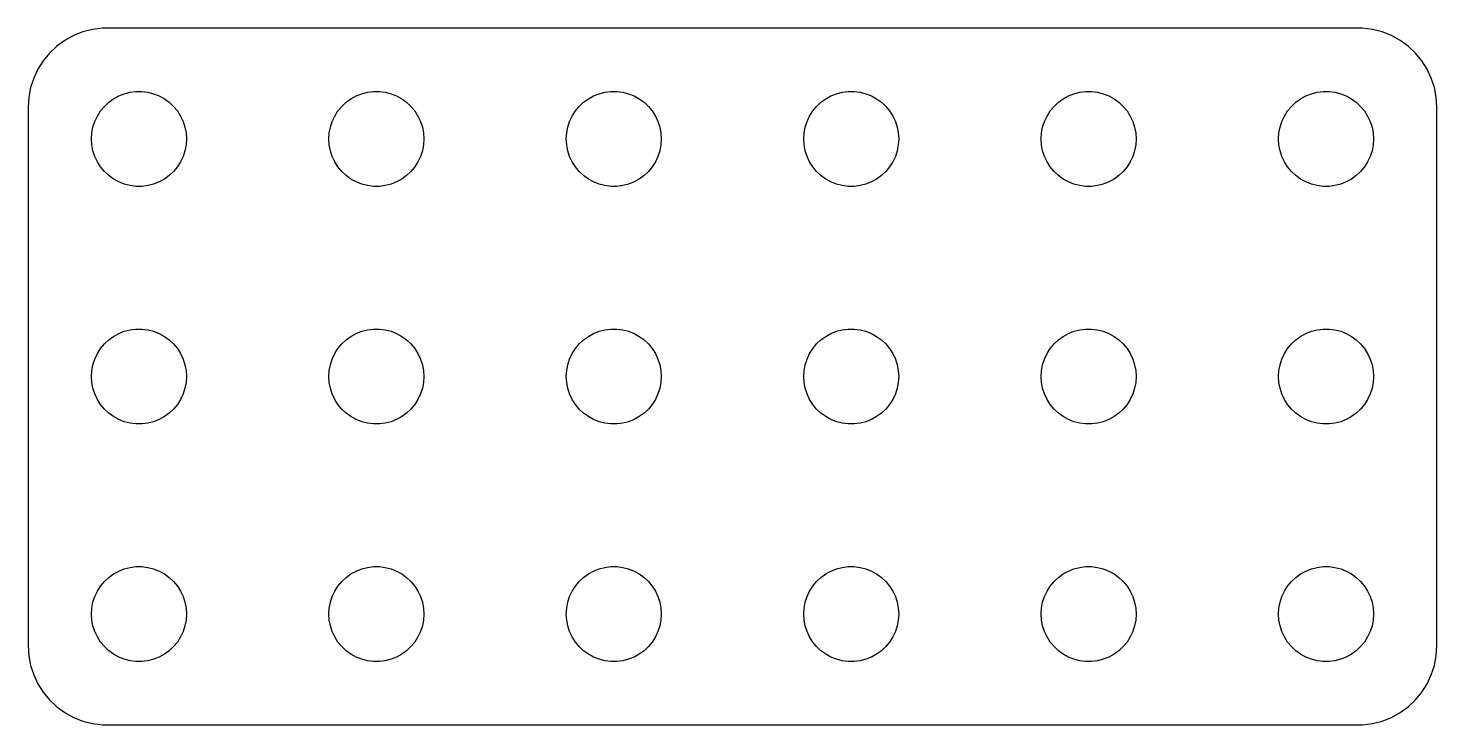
# Model space of a CAD drawing. Header units: metres. Extents: x -44.5 to 44.5, y 32 to 130.
# Drawn here: x -44.5 to 44.5, y 32 to 76 of the extents above; entities that cross this region are included whole.
import ezdxf

# ---------------------------------------------------------------- set-up
doc = ezdxf.new("R2010")
doc.units = ezdxf.units.M

msp = doc.modelspace()

# ---------------------------------------------------------------- linework, layer by layer
for p, q in [((-41.0451, 75.7553), (-41.6289, 75.5241)), ((-40.4369, 75.9114), (-41.0451, 75.7553)), ((-39.8139, 75.9901), (-40.4369, 75.9114)), ((39.8139, 75.9901), (-39.8139, 75.9901)), ((40.4369, 75.9114), (39.8139, 75.9901)), ((41.0451, 75.7553), (40.4369, 75.9114)), ((41.6289, 75.5241), (41.0451, 75.7553)), ((-42.6871, 74.8526), (-43.1448, 74.4227)), ((-42.1791, 75.2216), (-42.6871, 74.8526)), ((-41.6289, 75.5241), (-42.1791, 75.2216)), ((42.1791, 75.2216), (41.6289, 75.5241)), ((42.6871, 74.8526), (42.1791, 75.2216)), ((43.1448, 74.4227), (42.6871, 74.8526)), ((-43.5451, 73.9389), (-43.8815, 73.4088)), ((-43.1448, 74.4227), (-43.5451, 73.9389)), ((43.5451, 73.9389), (43.1448, 74.4227)), ((43.8815, 73.4088), (43.5451, 73.9389)), ((-43.8815, 73.4088), (-44.1489, 72.8406)), ((44.1489, 72.8406), (43.8815, 73.4088)), ((-44.3429, 72.2434), (-44.4606, 71.6267)), ((-44.1489, 72.8406), (-44.3429, 72.2434)), ((44.3429, 72.2434), (44.1489, 72.8406)), ((44.4606, 71.6267), (44.3429, 72.2434)), ((-44.4606, 71.6267), (-44.5, 71)), ((-39.6869, 71.0536), (-39.4123, 71.3115)), ((-39.4123, 71.3115), (-39.1075, 71.533)), ((-39.1075, 71.533), (-38.7773, 71.7145)), ((-38.7773, 71.7145), (-38.427, 71.8532)), ((-38.427, 71.8532), (-38.0621, 71.9469)), ((-38.0621, 71.9469), (-37.6884, 71.9941)), ((-37.6884, 71.9941), (-37.3116, 71.9941)), ((-37.3116, 71.9941), (-36.9379, 71.9469)), ((-36.9379, 71.9469), (-36.5729, 71.8532)), ((-36.5729, 71.8532), (-36.2227, 71.7145)), ((-36.2227, 71.7145), (-35.8925, 71.533)), ((-35.8925, 71.533), (-35.5877, 71.3115)), ((-35.5877, 71.3115), (-35.3131, 71.0536)), ((-24.6869, 71.0536), (-24.4123, 71.3115)), ((-24.4123, 71.3115), (-24.1075, 71.533)), ((-24.1075, 71.533), (-23.7773, 71.7145)), ((-23.7773, 71.7145), (-23.427, 71.8532)), ((-23.427, 71.8532), (-23.0621, 71.9469)), ((-23.0621, 71.9469), (-22.6884, 71.9941)), ((-22.6884, 71.9941), (-22.3116, 71.9941)), ((-22.3116, 71.9941), (-21.9379, 71.9469)), ((-21.9379, 71.9469), (-21.5729, 71.8532)), ((-21.5729, 71.8532), (-21.2227, 71.7145)), ((-21.2227, 71.7145), (-20.8925, 71.533)), ((-20.8925, 71.533), (-20.5877, 71.3115)), ((-20.5877, 71.3115), (-20.3131, 71.0536)), ((-9.6869, 71.0536), (-9.41226, 71.3115)), ((-9.41226, 71.3115), (-9.10747, 71.533)), ((-9.10747, 71.533), (-8.77733, 71.7145)), ((-8.77733, 71.7145), (-8.42705, 71.8532)), ((-8.42705, 71.8532), (-8.06213, 71.9469)), ((-8.06213, 71.9469), (-7.68837, 71.9941)), ((-7.68837, 71.9941), (-7.31161, 71.9941)), ((-7.31161, 71.9941), (-6.93785, 71.9469)), ((-6.93785, 71.9469), (-6.57294, 71.8532)), ((-6.57294, 71.8532), (-6.22266, 71.7145)), ((-6.22266, 71.7145), (-5.89252, 71.533)), ((-5.89252, 71.533), (-5.58772, 71.3115)), ((-5.58772, 71.3115), (-5.31308, 71.0536)), ((5.31308, 71.0536), (5.58772, 71.3115)), ((5.58772, 71.3115), (5.89252, 71.533)), ((5.89252, 71.533), (6.22266, 71.7145)), ((6.22266, 71.7145), (6.57294, 71.8532)), ((6.57294, 71.8532), (6.93785, 71.9469)), ((6.93785, 71.9469), (7.31161, 71.9941)), ((7.31161, 71.9941), (7.68837, 71.9941)), ((7.68837, 71.9941), (8.06213, 71.9469)), ((8.06213, 71.9469), (8.42705, 71.8532)), ((8.42705, 71.8532), (8.77733, 71.7145)), ((8.77733, 71.7145), (9.10747, 71.533)), ((9.10747, 71.533), (9.41226, 71.3115)), ((9.41226, 71.3115), (9.6869, 71.0536)), ((20.3131, 71.0536), (20.5877, 71.3115)), ((20.5877, 71.3115), (20.8925, 71.533)), ((20.8925, 71.533), (21.2227, 71.7145)), ((21.2227, 71.7145), (21.5729, 71.8532)), ((21.5729, 71.8532), (21.9379, 71.9469)), ((21.9379, 71.9469), (22.3116, 71.9941)), ((22.3116, 71.9941), (22.6884, 71.9941)), ((22.6884, 71.9941), (23.0621, 71.9469)), ((23.0621, 71.9469), (23.427, 71.8532)), ((23.427, 71.8532), (23.7773, 71.7145)), ((23.7773, 71.7145), (24.1075, 71.533)), ((24.1075, 71.533), (24.4123, 71.3115)), ((24.4123, 71.3115), (24.6869, 71.0536)), ((35.3131, 71.0536), (35.5877, 71.3115)), ((35.5877, 71.3115), (35.8925, 71.533)), ((35.8925, 71.533), (36.2227, 71.7145)), ((36.2227, 71.7145), (36.5729, 71.8532)), ((36.5729, 71.8532), (36.9379, 71.9469)), ((36.9379, 71.9469), (37.3116, 71.9941)), ((37.3116, 71.9941), (37.6884, 71.9941)), ((37.6884, 71.9941), (38.0621, 71.9469)), ((38.0621, 71.9469), (38.427, 71.8532)), ((38.427, 71.8532), (38.7773, 71.7145)), ((38.7773, 71.7145), (39.1075, 71.533)), ((39.1075, 71.533), (39.4123, 71.3115)), ((39.4123, 71.3115), (39.6869, 71.0536)), ((44.5, 71), (44.4606, 71.6267)), ((-44.5, 71), (-44.5, 37)), ((-40.2893, 70.1044), (-40.1289, 70.4453)), ((-40.1289, 70.4453), (-39.927, 70.7634)), ((-39.927, 70.7634), (-39.6869, 71.0536)), ((-35.3131, 71.0536), (-35.0729, 70.7634)), ((-35.0729, 70.7634), (-34.8711, 70.4453)), ((-34.8711, 70.4453), (-34.7107, 70.1044)), ((-25.2893, 70.1044), (-25.1289, 70.4453)), ((-25.1289, 70.4453), (-24.927, 70.7634)), ((-24.927, 70.7634), (-24.6869, 71.0536)), ((-20.3131, 71.0536), (-20.0729, 70.7634)), ((-20.0729, 70.7634), (-19.8711, 70.4453)), ((-19.8711, 70.4453), (-19.7107, 70.1044)), ((-10.2893, 70.1044), (-10.1289, 70.4453)), ((-10.1289, 70.4453), (-9.92705, 70.7634)), ((-9.92705, 70.7634), (-9.6869, 71.0536)), ((-5.31308, 71.0536), (-5.07294, 70.7634)), ((-5.07294, 70.7634), (-4.87108, 70.4453)), ((-4.87108, 70.4453), (-4.71066, 70.1044)), ((4.71066, 70.1044), (4.87108, 70.4453)), ((4.87108, 70.4453), (5.07294, 70.7634)), ((5.07294, 70.7634), (5.31308, 71.0536)), ((9.6869, 71.0536), (9.92705, 70.7634)), ((9.92705, 70.7634), (10.1289, 70.4453)), ((10.1289, 70.4453), (10.2893, 70.1044)), ((19.7107, 70.1044), (19.8711, 70.4453)), ((19.8711, 70.4453), (20.0729, 70.7634)), ((20.0729, 70.7634), (20.3131, 71.0536)), ((24.6869, 71.0536), (24.927, 70.7634)), ((24.927, 70.7634), (25.1289, 70.4453)), ((25.1289, 70.4453), (25.2893, 70.1044)), ((34.7107, 70.1044), (34.8711, 70.4453)), ((34.8711, 70.4453), (35.0729, 70.7634)), ((35.0729, 70.7634), (35.3131, 71.0536)), ((39.6869, 71.0536), (39.927, 70.7634)), ((39.927, 70.7634), (40.1289, 70.4453)), ((40.1289, 70.4453), (40.2893, 70.1044)), ((44.5, 37), (44.5, 71)), ((-40.4763, 69.376), (-40.4057, 69.7461)), ((-40.4057, 69.7461), (-40.2893, 70.1044)), ((-34.7107, 70.1044), (-34.5942, 69.7461)), ((-34.5942, 69.7461), (-34.5237, 69.376)), ((-25.4763, 69.376), (-25.4057, 69.7461)), ((-25.4057, 69.7461), (-25.2893, 70.1044)), ((-19.7107, 70.1044), (-19.5942, 69.7461)), ((-19.5942, 69.7461), (-19.5237, 69.376)), ((-10.4763, 69.376), (-10.4057, 69.7461)), ((-10.4057, 69.7461), (-10.2893, 70.1044)), ((-4.71066, 70.1044), (-4.59424, 69.7461)), ((-4.59424, 69.7461), (-4.52365, 69.376)), ((4.52365, 69.376), (4.59424, 69.7461)), ((4.59424, 69.7461), (4.71066, 70.1044)), ((10.2893, 70.1044), (10.4057, 69.7461)), ((10.4057, 69.7461), (10.4763, 69.376)), ((19.5237, 69.376), (19.5942, 69.7461)), ((19.5942, 69.7461), (19.7107, 70.1044)), ((25.2893, 70.1044), (25.4057, 69.7461)), ((25.4057, 69.7461), (25.4763, 69.376)), ((34.5237, 69.376), (34.5942, 69.7461)), ((34.5942, 69.7461), (34.7107, 70.1044)), ((40.2893, 70.1044), (40.4057, 69.7461)), ((40.4057, 69.7461), (40.4763, 69.376)), ((-40.5, 69), (-40.4763, 69.376)), ((-40.4763, 68.624), (-40.5, 69)), ((-40.4057, 68.2539), (-40.4763, 68.624)), ((-34.5237, 68.624), (-34.5942, 68.2539)), ((-34.5237, 69.376), (-34.5, 69)), ((-34.5, 69), (-34.5237, 68.624)), ((-25.5, 69), (-25.4763, 69.376)), ((-25.4763, 68.624), (-25.5, 69)), ((-25.4057, 68.2539), (-25.4763, 68.624)), ((-19.5237, 68.624), (-19.5942, 68.2539)), ((-19.5237, 69.376), (-19.5, 69)), ((-19.5, 69), (-19.5237, 68.624)), ((-10.5, 69), (-10.4763, 69.376)), ((-10.4763, 68.624), (-10.5, 69)), ((-10.4057, 68.2539), (-10.4763, 68.624)), ((-4.52365, 68.624), (-4.59424, 68.2539)), ((-4.52365, 69.376), (-4.5, 69)), ((-4.5, 69), (-4.52365, 68.624)), ((4.5, 69), (4.52365, 69.376)), ((4.52365, 68.624), (4.5, 69)), ((4.59424, 68.2539), (4.52365, 68.624)), ((10.4763, 68.624), (10.4057, 68.2539)), ((10.4763, 69.376), (10.5, 69)), ((10.5, 69), (10.4763, 68.624)), ((19.5, 69), (19.5237, 69.376)), ((19.5237, 68.624), (19.5, 69)), ((19.5942, 68.2539), (19.5237, 68.624)), ((25.4763, 68.624), (25.4057, 68.2539)), ((25.4763, 69.376), (25.5, 69)), ((25.5, 69), (25.4763, 68.624)), ((34.5, 69), (34.5237, 69.376)), ((34.5237, 68.624), (34.5, 69)), ((34.5942, 68.2539), (34.5237, 68.624)), ((40.4763, 68.624), (40.4057, 68.2539)), ((40.4763, 69.376), (40.5, 69)), ((40.5, 69), (40.4763, 68.624)), ((-40.2893, 67.8956), (-40.4057, 68.2539)), ((-40.1289, 67.5547), (-40.2893, 67.8956)), ((-34.7107, 67.8956), (-34.8711, 67.5547)), ((-34.5942, 68.2539), (-34.7107, 67.8956)), ((-25.2893, 67.8956), (-25.4057, 68.2539)), ((-25.1289, 67.5547), (-25.2893, 67.8956)), ((-19.7107, 67.8956), (-19.8711, 67.5547)), ((-19.5942, 68.2539), (-19.7107, 67.8956)), ((-10.2893, 67.8956), (-10.4057, 68.2539)), ((-10.1289, 67.5547), (-10.2893, 67.8956)), ((-4.71066, 67.8956), (-4.87108, 67.5547)), ((-4.59424, 68.2539), (-4.71066, 67.8956)), ((4.71066, 67.8956), (4.59424, 68.2539)), ((4.87108, 67.5547), (4.71066, 67.8956)), ((10.2893, 67.8956), (10.1289, 67.5547)), ((10.4057, 68.2539), (10.2893, 67.8956)), ((19.7107, 67.8956), (19.5942, 68.2539)), ((19.8711, 67.5547), (19.7107, 67.8956)), ((25.2893, 67.8956), (25.1289, 67.5547)), ((25.4057, 68.2539), (25.2893, 67.8956)), ((34.7107, 67.8956), (34.5942, 68.2539)), ((34.8711, 67.5547), (34.7107, 67.8956)), ((40.2893, 67.8956), (40.1289, 67.5547)), ((40.4057, 68.2539), (40.2893, 67.8956)), ((-39.927, 67.2366), (-40.1289, 67.5547)), ((-39.6869, 66.9464), (-39.927, 67.2366)), ((-39.4123, 66.6884), (-39.6869, 66.9464)), ((-35.3131, 66.9464), (-35.5877, 66.6884)), ((-35.0729, 67.2366), (-35.3131, 66.9464)), ((-34.8711, 67.5547), (-35.0729, 67.2366)), ((-24.927, 67.2366), (-25.1289, 67.5547)), ((-24.6869, 66.9464), (-24.927, 67.2366)), ((-24.4123, 66.6884), (-24.6869, 66.9464)), ((-20.3131, 66.9464), (-20.5877, 66.6884)), ((-20.0729, 67.2366), (-20.3131, 66.9464)), ((-19.8711, 67.5547), (-20.0729, 67.2366)), ((-9.92705, 67.2366), (-10.1289, 67.5547)), ((-9.6869, 66.9464), (-9.92705, 67.2366)), ((-9.41226, 66.6884), (-9.6869, 66.9464)), ((-5.31308, 66.9464), (-5.58772, 66.6884)), ((-5.07294, 67.2366), (-5.31308, 66.9464)), ((-4.87108, 67.5547), (-5.07294, 67.2366)), ((5.07294, 67.2366), (4.87108, 67.5547)), ((5.31308, 66.9464), (5.07294, 67.2366)), ((5.58772, 66.6884), (5.31308, 66.9464)), ((9.6869, 66.9464), (9.41226, 66.6884)), ((9.92705, 67.2366), (9.6869, 66.9464)), ((10.1289, 67.5547), (9.92705, 67.2366)), ((20.0729, 67.2366), (19.8711, 67.5547)), ((20.3131, 66.9464), (20.0729, 67.2366)), ((20.5877, 66.6884), (20.3131, 66.9464)), ((24.6869, 66.9464), (24.4123, 66.6884)), ((24.927, 67.2366), (24.6869, 66.9464)), ((25.1289, 67.5547), (24.927, 67.2366)), ((35.0729, 67.2366), (34.8711, 67.5547)), ((35.3131, 66.9464), (35.0729, 67.2366)), ((35.5877, 66.6884), (35.3131, 66.9464)), ((39.6869, 66.9464), (39.4123, 66.6884)), ((39.927, 67.2366), (39.6869, 66.9464)), ((40.1289, 67.5547), (39.927, 67.2366)), ((-39.1075, 66.467), (-39.4123, 66.6884)), ((-38.7773, 66.2855), (-39.1075, 66.467)), ((-38.427, 66.1468), (-38.7773, 66.2855)), ((-38.0621, 66.0531), (-38.427, 66.1468)), ((-37.6884, 66.0059), (-38.0621, 66.0531)), ((-37.3116, 66.0059), (-37.6884, 66.0059)), ((-36.9379, 66.0531), (-37.3116, 66.0059)), ((-36.5729, 66.1468), (-36.9379, 66.0531)), ((-36.2227, 66.2855), (-36.5729, 66.1468)), ((-35.8925, 66.467), (-36.2227, 66.2855)), ((-35.5877, 66.6884), (-35.8925, 66.467)), ((-24.1075, 66.467), (-24.4123, 66.6884)), ((-23.7773, 66.2855), (-24.1075, 66.467)), ((-23.427, 66.1468), (-23.7773, 66.2855)), ((-23.0621, 66.0531), (-23.427, 66.1468)), ((-22.6884, 66.0059), (-23.0621, 66.0531)), ((-22.3116, 66.0059), (-22.6884, 66.0059)), ((-21.9379, 66.0531), (-22.3116, 66.0059)), ((-21.5729, 66.1468), (-21.9379, 66.0531)), ((-21.2227, 66.2855), (-21.5729, 66.1468)), ((-20.8925, 66.467), (-21.2227, 66.2855)), ((-20.5877, 66.6884), (-20.8925, 66.467)), ((-9.10747, 66.467), (-9.41226, 66.6884)), ((-8.77733, 66.2855), (-9.10747, 66.467)), ((-8.42705, 66.1468), (-8.77733, 66.2855)), ((-8.06213, 66.0531), (-8.42705, 66.1468)), ((-7.68837, 66.0059), (-8.06213, 66.0531)), ((-7.31161, 66.0059), (-7.68837, 66.0059)), ((-6.93785, 66.0531), (-7.31161, 66.0059)), ((-6.57294, 66.1468), (-6.93785, 66.0531)), ((-6.22266, 66.2855), (-6.57294, 66.1468)), ((-5.89252, 66.467), (-6.22266, 66.2855)), ((-5.58772, 66.6884), (-5.89252, 66.467)), ((5.89252, 66.467), (5.58772, 66.6884)), ((6.22266, 66.2855), (5.89252, 66.467)), ((6.57294, 66.1468), (6.22266, 66.2855)), ((6.93785, 66.0531), (6.57294, 66.1468)), ((7.31161, 66.0059), (6.93785, 66.0531)), ((7.68837, 66.0059), (7.31161, 66.0059)), ((8.06213, 66.0531), (7.68837, 66.0059)), ((8.42705, 66.1468), (8.06213, 66.0531)), ((8.77733, 66.2855), (8.42705, 66.1468)), ((9.10747, 66.467), (8.77733, 66.2855)), ((9.41226, 66.6884), (9.10747, 66.467)), ((20.8925, 66.467), (20.5877, 66.6884)), ((21.2227, 66.2855), (20.8925, 66.467)), ((21.5729, 66.1468), (21.2227, 66.2855)), ((21.9379, 66.0531), (21.5729, 66.1468)), ((22.3116, 66.0059), (21.9379, 66.0531)), ((22.6884, 66.0059), (22.3116, 66.0059)), ((23.0621, 66.0531), (22.6884, 66.0059)), ((23.427, 66.1468), (23.0621, 66.0531)), ((23.7773, 66.2855), (23.427, 66.1468)), ((24.1075, 66.467), (23.7773, 66.2855)), ((24.4123, 66.6884), (24.1075, 66.467)), ((35.8925, 66.467), (35.5877, 66.6884)), ((36.2227, 66.2855), (35.8925, 66.467)), ((36.5729, 66.1468), (36.2227, 66.2855)), ((36.9379, 66.0531), (36.5729, 66.1468)), ((37.3116, 66.0059), (36.9379, 66.0531)), ((37.6884, 66.0059), (37.3116, 66.0059)), ((38.0621, 66.0531), (37.6884, 66.0059)), ((38.427, 66.1468), (38.0621, 66.0531)), ((38.7773, 66.2855), (38.427, 66.1468)), ((39.1075, 66.467), (38.7773, 66.2855)), ((39.4123, 66.6884), (39.1075, 66.467)), ((-38.0621, 56.9469), (-37.6884, 56.9941)), ((-37.6884, 56.9941), (-37.3116, 56.9941)), ((-37.3116, 56.9941), (-36.9379, 56.9469)), ((-23.0621, 56.9469), (-22.6884, 56.9941)), ((-22.6884, 56.9941), (-22.3116, 56.9941)), ((-22.3116, 56.9941), (-21.9379, 56.9469)), ((-8.06213, 56.9469), (-7.68837, 56.9941)), ((-7.68837, 56.9941), (-7.31161, 56.9941)), ((-7.31161, 56.9941), (-6.93785, 56.9469)), ((6.93785, 56.9469), (7.31161, 56.9941)), ((7.31161, 56.9941), (7.68837, 56.9941)), ((7.68837, 56.9941), (8.06213, 56.9469)), ((21.9379, 56.9469), (22.3116, 56.9941)), ((22.3116, 56.9941), (22.6884, 56.9941)), ((22.6884, 56.9941), (23.0621, 56.9469)), ((36.9379, 56.9469), (37.3116, 56.9941)), ((37.3116, 56.9941), (37.6884, 56.9941)), ((37.6884, 56.9941), (38.0621, 56.9469)), ((-39.6869, 56.0536), (-39.4123, 56.3115)), ((-39.4123, 56.3115), (-39.1075, 56.533)), ((-39.1075, 56.533), (-38.7773, 56.7145)), ((-38.7773, 56.7145), (-38.427, 56.8532)), ((-38.427, 56.8532), (-38.0621, 56.9469)), ((-36.9379, 56.9469), (-36.5729, 56.8532)), ((-36.5729, 56.8532), (-36.2227, 56.7145)), ((-36.2227, 56.7145), (-35.8925, 56.533)), ((-35.8925, 56.533), (-35.5877, 56.3115)), ((-35.5877, 56.3115), (-35.3131, 56.0536)), ((-24.6869, 56.0536), (-24.4123, 56.3115)), ((-24.4123, 56.3115), (-24.1075, 56.533)), ((-24.1075, 56.533), (-23.7773, 56.7145)), ((-23.7773, 56.7145), (-23.427, 56.8532)), ((-23.427, 56.8532), (-23.0621, 56.9469)), ((-21.9379, 56.9469), (-21.5729, 56.8532)), ((-21.5729, 56.8532), (-21.2227, 56.7145)), ((-21.2227, 56.7145), (-20.8925, 56.533)), ((-20.8925, 56.533), (-20.5877, 56.3115)), ((-20.5877, 56.3115), (-20.3131, 56.0536)), ((-9.6869, 56.0536), (-9.41226, 56.3115)), ((-9.41226, 56.3115), (-9.10747, 56.533)), ((-9.10747, 56.533), (-8.77733, 56.7145)), ((-8.77733, 56.7145), (-8.42705, 56.8532)), ((-8.42705, 56.8532), (-8.06213, 56.9469)), ((-6.93785, 56.9469), (-6.57294, 56.8532)), ((-6.57294, 56.8532), (-6.22266, 56.7145)), ((-6.22266, 56.7145), (-5.89252, 56.533)), ((-5.89252, 56.533), (-5.58772, 56.3115)), ((-5.58772, 56.3115), (-5.31308, 56.0536)), ((5.31308, 56.0536), (5.58772, 56.3115)), ((5.58772, 56.3115), (5.89252, 56.533)), ((5.89252, 56.533), (6.22266, 56.7145)), ((6.22266, 56.7145), (6.57294, 56.8532)), ((6.57294, 56.8532), (6.93785, 56.9469)), ((8.06213, 56.9469), (8.42705, 56.8532)), ((8.42705, 56.8532), (8.77733, 56.7145)), ((8.77733, 56.7145), (9.10747, 56.533)), ((9.10747, 56.533), (9.41226, 56.3115)), ((9.41226, 56.3115), (9.6869, 56.0536)), ((20.3131, 56.0536), (20.5877, 56.3115)), ((20.5877, 56.3115), (20.8925, 56.533)), ((20.8925, 56.533), (21.2227, 56.7145)), ((21.2227, 56.7145), (21.5729, 56.8532)), ((21.5729, 56.8532), (21.9379, 56.9469)), ((23.0621, 56.9469), (23.427, 56.8532)), ((23.427, 56.8532), (23.7773, 56.7145)), ((23.7773, 56.7145), (24.1075, 56.533)), ((24.1075, 56.533), (24.4123, 56.3115)), ((24.4123, 56.3115), (24.6869, 56.0536)), ((35.3131, 56.0536), (35.5877, 56.3115)), ((35.5877, 56.3115), (35.8925, 56.533)), ((35.8925, 56.533), (36.2227, 56.7145)), ((36.2227, 56.7145), (36.5729, 56.8532)), ((36.5729, 56.8532), (36.9379, 56.9469)), ((38.0621, 56.9469), (38.427, 56.8532)), ((38.427, 56.8532), (38.7773, 56.7145)), ((38.7773, 56.7145), (39.1075, 56.533)), ((39.1075, 56.533), (39.4123, 56.3115)), ((39.4123, 56.3115), (39.6869, 56.0536)), ((-40.2893, 55.1044), (-40.1289, 55.4453)), ((-40.1289, 55.4453), (-39.927, 55.7634)), ((-39.927, 55.7634), (-39.6869, 56.0536)), ((-35.3131, 56.0536), (-35.0729, 55.7634)), ((-35.0729, 55.7634), (-34.8711, 55.4453)), ((-34.8711, 55.4453), (-34.7107, 55.1044)), ((-25.2893, 55.1044), (-25.1289, 55.4453)), ((-25.1289, 55.4453), (-24.927, 55.7634)), ((-24.927, 55.7634), (-24.6869, 56.0536)), ((-20.3131, 56.0536), (-20.0729, 55.7634)), ((-20.0729, 55.7634), (-19.8711, 55.4453)), ((-19.8711, 55.4453), (-19.7107, 55.1044)), ((-10.2893, 55.1044), (-10.1289, 55.4453)), ((-10.1289, 55.4453), (-9.92705, 55.7634)), ((-9.92705, 55.7634), (-9.6869, 56.0536)), ((-5.31308, 56.0536), (-5.07294, 55.7634)), ((-5.07294, 55.7634), (-4.87108, 55.4453)), ((-4.87108, 55.4453), (-4.71066, 55.1044)), ((4.71066, 55.1044), (4.87108, 55.4453)), ((4.87108, 55.4453), (5.07294, 55.7634)), ((5.07294, 55.7634), (5.31308, 56.0536)), ((9.6869, 56.0536), (9.92705, 55.7634)), ((9.92705, 55.7634), (10.1289, 55.4453)), ((10.1289, 55.4453), (10.2893, 55.1044)), ((19.7107, 55.1044), (19.8711, 55.4453)), ((19.8711, 55.4453), (20.0729, 55.7634)), ((20.0729, 55.7634), (20.3131, 56.0536)), ((24.6869, 56.0536), (24.927, 55.7634)), ((24.927, 55.7634), (25.1289, 55.4453)), ((25.1289, 55.4453), (25.2893, 55.1044)), ((34.7107, 55.1044), (34.8711, 55.4453)), ((34.8711, 55.4453), (35.0729, 55.7634)), ((35.0729, 55.7634), (35.3131, 56.0536)), ((39.6869, 56.0536), (39.927, 55.7634)), ((39.927, 55.7634), (40.1289, 55.4453)), ((40.1289, 55.4453), (40.2893, 55.1044)), ((-40.5, 54), (-40.4763, 54.376)), ((-40.4763, 54.376), (-40.4057, 54.7461)), ((-40.4057, 54.7461), (-40.2893, 55.1044)), ((-34.7107, 55.1044), (-34.5942, 54.7461)), ((-34.5942, 54.7461), (-34.5237, 54.376)), ((-34.5237, 54.376), (-34.5, 54)), ((-25.5, 54), (-25.4763, 54.376)), ((-25.4763, 54.376), (-25.4057, 54.7461)), ((-25.4057, 54.7461), (-25.2893, 55.1044)), ((-19.7107, 55.1044), (-19.5942, 54.7461)), ((-19.5942, 54.7461), (-19.5237, 54.376)), ((-19.5237, 54.376), (-19.5, 54)), ((-10.5, 54), (-10.4763, 54.376)), ((-10.4763, 54.376), (-10.4057, 54.7461)), ((-10.4057, 54.7461), (-10.2893, 55.1044)), ((-4.71066, 55.1044), (-4.59424, 54.7461)), ((-4.59424, 54.7461), (-4.52365, 54.376)), ((-4.52365, 54.376), (-4.5, 54)), ((4.5, 54), (4.52365, 54.376)), ((4.52365, 54.376), (4.59424, 54.7461)), ((4.59424, 54.7461), (4.71066, 55.1044)), ((10.2893, 55.1044), (10.4057, 54.7461)), ((10.4057, 54.7461), (10.4763, 54.376)), ((10.4763, 54.376), (10.5, 54)), ((19.5, 54), (19.5237, 54.376)), ((19.5237, 54.376), (19.5942, 54.7461)), ((19.5942, 54.7461), (19.7107, 55.1044)), ((25.2893, 55.1044), (25.4057, 54.7461)), ((25.4057, 54.7461), (25.4763, 54.376)), ((25.4763, 54.376), (25.5, 54)), ((34.5, 54), (34.5237, 54.376)), ((34.5237, 54.376), (34.5942, 54.7461)), ((34.5942, 54.7461), (34.7107, 55.1044)), ((40.2893, 55.1044), (40.4057, 54.7461)), ((40.4057, 54.7461), (40.4763, 54.376)), ((40.4763, 54.376), (40.5, 54)), ((-40.4763, 53.624), (-40.5, 54)), ((-40.4057, 53.2539), (-40.4763, 53.624)), ((-34.5237, 53.624), (-34.5942, 53.2539)), ((-34.5, 54), (-34.5237, 53.624)), ((-25.4763, 53.624), (-25.5, 54)), ((-25.4057, 53.2539), (-25.4763, 53.624)), ((-19.5237, 53.624), (-19.5942, 53.2539)), ((-19.5, 54), (-19.5237, 53.624)), ((-10.4763, 53.624), (-10.5, 54)), ((-10.4057, 53.2539), (-10.4763, 53.624)), ((-4.52365, 53.624), (-4.59424, 53.2539)), ((-4.5, 54), (-4.52365, 53.624)), ((4.52365, 53.624), (4.5, 54)), ((4.59424, 53.2539), (4.52365, 53.624)), ((10.4763, 53.624), (10.4057, 53.2539)), ((10.5, 54), (10.4763, 53.624)), ((19.5237, 53.624), (19.5, 54)), ((19.5942, 53.2539), (19.5237, 53.624)), ((25.4763, 53.624), (25.4057, 53.2539)), ((25.5, 54), (25.4763, 53.624)), ((34.5237, 53.624), (34.5, 54)), ((34.5942, 53.2539), (34.5237, 53.624)), ((40.4763, 53.624), (40.4057, 53.2539)), ((40.5, 54), (40.4763, 53.624)), ((-40.2893, 52.8956), (-40.4057, 53.2539)), ((-40.1289, 52.5547), (-40.2893, 52.8956)), ((-39.927, 52.2366), (-40.1289, 52.5547)), ((-34.8711, 52.5547), (-35.0729, 52.2366)), ((-34.7107, 52.8956), (-34.8711, 52.5547)), ((-34.5942, 53.2539), (-34.7107, 52.8956)), ((-25.2893, 52.8956), (-25.4057, 53.2539)), ((-25.1289, 52.5547), (-25.2893, 52.8956)), ((-24.927, 52.2366), (-25.1289, 52.5547)), ((-19.8711, 52.5547), (-20.0729, 52.2366)), ((-19.7107, 52.8956), (-19.8711, 52.5547)), ((-19.5942, 53.2539), (-19.7107, 52.8956)), ((-10.2893, 52.8956), (-10.4057, 53.2539)), ((-10.1289, 52.5547), (-10.2893, 52.8956)), ((-9.92705, 52.2366), (-10.1289, 52.5547)), ((-4.87108, 52.5547), (-5.07294, 52.2366)), ((-4.71066, 52.8956), (-4.87108, 52.5547)), ((-4.59424, 53.2539), (-4.71066, 52.8956)), ((4.71066, 52.8956), (4.59424, 53.2539)), ((4.87108, 52.5547), (4.71066, 52.8956)), ((5.07294, 52.2366), (4.87108, 52.5547)), ((10.1289, 52.5547), (9.92705, 52.2366)), ((10.2893, 52.8956), (10.1289, 52.5547)), ((10.4057, 53.2539), (10.2893, 52.8956)), ((19.7107, 52.8956), (19.5942, 53.2539)), ((19.8711, 52.5547), (19.7107, 52.8956)), ((20.0729, 52.2366), (19.8711, 52.5547)), ((25.1289, 52.5547), (24.927, 52.2366)), ((25.2893, 52.8956), (25.1289, 52.5547)), ((25.4057, 53.2539), (25.2893, 52.8956)), ((34.7107, 52.8956), (34.5942, 53.2539)), ((34.8711, 52.5547), (34.7107, 52.8956)), ((35.0729, 52.2366), (34.8711, 52.5547)), ((40.1289, 52.5547), (39.927, 52.2366)), ((40.2893, 52.8956), (40.1289, 52.5547)), ((40.4057, 53.2539), (40.2893, 52.8956)), ((-39.6869, 51.9464), (-39.927, 52.2366)), ((-39.4123, 51.6885), (-39.6869, 51.9464)), ((-39.1075, 51.467), (-39.4123, 51.6885)), ((-35.5877, 51.6885), (-35.8925, 51.467)), ((-35.3131, 51.9464), (-35.5877, 51.6885)), ((-35.0729, 52.2366), (-35.3131, 51.9464)), ((-24.6869, 51.9464), (-24.927, 52.2366)), ((-24.4123, 51.6885), (-24.6869, 51.9464)), ((-24.1075, 51.467), (-24.4123, 51.6885)), ((-20.5877, 51.6885), (-20.8925, 51.467)), ((-20.3131, 51.9464), (-20.5877, 51.6885)), ((-20.0729, 52.2366), (-20.3131, 51.9464)), ((-9.6869, 51.9464), (-9.92705, 52.2366)), ((-9.41226, 51.6885), (-9.6869, 51.9464)), ((-9.10747, 51.467), (-9.41226, 51.6885)), ((-5.58772, 51.6885), (-5.89252, 51.467)), ((-5.31308, 51.9464), (-5.58772, 51.6885)), ((-5.07294, 52.2366), (-5.31308, 51.9464)), ((5.31308, 51.9464), (5.07294, 52.2366)), ((5.58772, 51.6885), (5.31308, 51.9464)), ((5.89252, 51.467), (5.58772, 51.6885)), ((9.41226, 51.6885), (9.10747, 51.467)), ((9.6869, 51.9464), (9.41226, 51.6885)), ((9.92705, 52.2366), (9.6869, 51.9464)), ((20.3131, 51.9464), (20.0729, 52.2366)), ((20.5877, 51.6885), (20.3131, 51.9464)), ((20.8925, 51.467), (20.5877, 51.6885)), ((24.4123, 51.6885), (24.1075, 51.467)), ((24.6869, 51.9464), (24.4123, 51.6885)), ((24.927, 52.2366), (24.6869, 51.9464)), ((35.3131, 51.9464), (35.0729, 52.2366)), ((35.5877, 51.6885), (35.3131, 51.9464)), ((35.8925, 51.467), (35.5877, 51.6885)), ((39.4123, 51.6885), (39.1075, 51.467)), ((39.6869, 51.9464), (39.4123, 51.6885)), ((39.927, 52.2366), (39.6869, 51.9464)), ((-38.7773, 51.2855), (-39.1075, 51.467)), ((-38.427, 51.1468), (-38.7773, 51.2855)), ((-38.0621, 51.0531), (-38.427, 51.1468)), ((-37.6884, 51.0059), (-38.0621, 51.0531)), ((-37.3116, 51.0059), (-37.6884, 51.0059)), ((-36.9379, 51.0531), (-37.3116, 51.0059)), ((-36.5729, 51.1468), (-36.9379, 51.0531)), ((-36.2227, 51.2855), (-36.5729, 51.1468)), ((-35.8925, 51.467), (-36.2227, 51.2855)), ((-23.7773, 51.2855), (-24.1075, 51.467)), ((-23.427, 51.1468), (-23.7773, 51.2855)), ((-23.0621, 51.0531), (-23.427, 51.1468)), ((-22.6884, 51.0059), (-23.0621, 51.0531)), ((-22.3116, 51.0059), (-22.6884, 51.0059)), ((-21.9379, 51.0531), (-22.3116, 51.0059)), ((-21.5729, 51.1468), (-21.9379, 51.0531)), ((-21.2227, 51.2855), (-21.5729, 51.1468)), ((-20.8925, 51.467), (-21.2227, 51.2855)), ((-8.77733, 51.2855), (-9.10747, 51.467)), ((-8.42705, 51.1468), (-8.77733, 51.2855)), ((-8.06213, 51.0531), (-8.42705, 51.1468)), ((-7.68837, 51.0059), (-8.06213, 51.0531)), ((-7.31161, 51.0059), (-7.68837, 51.0059)), ((-6.93785, 51.0531), (-7.31161, 51.0059)), ((-6.57294, 51.1468), (-6.93785, 51.0531)), ((-6.22266, 51.2855), (-6.57294, 51.1468)), ((-5.89252, 51.467), (-6.22266, 51.2855)), ((6.22266, 51.2855), (5.89252, 51.467)), ((6.57294, 51.1468), (6.22266, 51.2855)), ((6.93785, 51.0531), (6.57294, 51.1468)), ((7.31161, 51.0059), (6.93785, 51.0531)), ((7.68837, 51.0059), (7.31161, 51.0059)), ((8.06213, 51.0531), (7.68837, 51.0059)), ((8.42705, 51.1468), (8.06213, 51.0531)), ((8.77733, 51.2855), (8.42705, 51.1468)), ((9.10747, 51.467), (8.77733, 51.2855)), ((21.2227, 51.2855), (20.8925, 51.467)), ((21.5729, 51.1468), (21.2227, 51.2855)), ((21.9379, 51.0531), (21.5729, 51.1468)), ((22.3116, 51.0059), (21.9379, 51.0531)), ((22.6884, 51.0059), (22.3116, 51.0059)), ((23.0621, 51.0531), (22.6884, 51.0059)), ((23.427, 51.1468), (23.0621, 51.0531)), ((23.7773, 51.2855), (23.427, 51.1468)), ((24.1075, 51.467), (23.7773, 51.2855)), ((36.2227, 51.2855), (35.8925, 51.467)), ((36.5729, 51.1468), (36.2227, 51.2855)), ((36.9379, 51.0531), (36.5729, 51.1468)), ((37.3116, 51.0059), (36.9379, 51.0531)), ((37.6884, 51.0059), (37.3116, 51.0059)), ((38.0621, 51.0531), (37.6884, 51.0059)), ((38.427, 51.1468), (38.0621, 51.0531)), ((38.7773, 51.2855), (38.427, 51.1468)), ((39.1075, 51.467), (38.7773, 51.2855)), ((-38.7773, 41.7145), (-38.427, 41.8532)), ((-38.427, 41.8532), (-38.0621, 41.9469)), ((-38.0621, 41.9469), (-37.6884, 41.9941)), ((-37.6884, 41.9941), (-37.3116, 41.9941)), ((-37.3116, 41.9941), (-36.9379, 41.9469)), ((-36.9379, 41.9469), (-36.5729, 41.8532)), ((-36.5729, 41.8532), (-36.2227, 41.7145)), ((-23.7773, 41.7145), (-23.427, 41.8532)), ((-23.427, 41.8532), (-23.0621, 41.9469)), ((-23.0621, 41.9469), (-22.6884, 41.9941)), ((-22.6884, 41.9941), (-22.3116, 41.9941)), ((-22.3116, 41.9941), (-21.9379, 41.9469)), ((-21.9379, 41.9469), (-21.5729, 41.8532)), ((-21.5729, 41.8532), (-21.2227, 41.7145)), ((-8.77733, 41.7145), (-8.42705, 41.8532)), ((-8.42705, 41.8532), (-8.06213, 41.9469)), ((-8.06213, 41.9469), (-7.68837, 41.9941)), ((-7.68837, 41.9941), (-7.31161, 41.9941)), ((-7.31161, 41.9941), (-6.93785, 41.9469)), ((-6.93785, 41.9469), (-6.57294, 41.8532)), ((-6.57294, 41.8532), (-6.22266, 41.7145)), ((6.22266, 41.7145), (6.57294, 41.8532)), ((6.57294, 41.8532), (6.93785, 41.9469)), ((6.93785, 41.9469), (7.31161, 41.9941)), ((7.31161, 41.9941), (7.68837, 41.9941)), ((7.68837, 41.9941), (8.06213, 41.9469)), ((8.06213, 41.9469), (8.42705, 41.8532)), ((8.42705, 41.8532), (8.77733, 41.7145)), ((21.2227, 41.7145), (21.5729, 41.8532)), ((21.5729, 41.8532), (21.9379, 41.9469)), ((21.9379, 41.9469), (22.3116, 41.9941)), ((22.3116, 41.9941), (22.6884, 41.9941)), ((22.6884, 41.9941), (23.0621, 41.9469)), ((23.0621, 41.9469), (23.427, 41.8532)), ((23.427, 41.8532), (23.7773, 41.7145)), ((36.2227, 41.7145), (36.5729, 41.8532)), ((36.5729, 41.8532), (36.9379, 41.9469)), ((36.9379, 41.9469), (37.3116, 41.9941)), ((37.3116, 41.9941), (37.6884, 41.9941)), ((37.6884, 41.9941), (38.0621, 41.9469)), ((38.0621, 41.9469), (38.427, 41.8532)), ((38.427, 41.8532), (38.7773, 41.7145)), ((-39.927, 40.7634), (-39.6869, 41.0536)), ((-39.6869, 41.0536), (-39.4123, 41.3116)), ((-39.4123, 41.3116), (-39.1075, 41.533)), ((-39.1075, 41.533), (-38.7773, 41.7145)), ((-36.2227, 41.7145), (-35.8925, 41.533)), ((-35.8925, 41.533), (-35.5877, 41.3116)), ((-35.5877, 41.3116), (-35.3131, 41.0536)), ((-35.3131, 41.0536), (-35.0729, 40.7634)), ((-24.927, 40.7634), (-24.6869, 41.0536)), ((-24.6869, 41.0536), (-24.4123, 41.3116)), ((-24.4123, 41.3116), (-24.1075, 41.533)), ((-24.1075, 41.533), (-23.7773, 41.7145)), ((-21.2227, 41.7145), (-20.8925, 41.533)), ((-20.8925, 41.533), (-20.5877, 41.3116)), ((-20.5877, 41.3116), (-20.3131, 41.0536)), ((-20.3131, 41.0536), (-20.0729, 40.7634)), ((-9.92705, 40.7634), (-9.6869, 41.0536)), ((-9.6869, 41.0536), (-9.41226, 41.3116)), ((-9.41226, 41.3116), (-9.10747, 41.533)), ((-9.10747, 41.533), (-8.77733, 41.7145)), ((-6.22266, 41.7145), (-5.89252, 41.533)), ((-5.89252, 41.533), (-5.58772, 41.3116)), ((-5.58772, 41.3116), (-5.31308, 41.0536)), ((-5.31308, 41.0536), (-5.07294, 40.7634)), ((5.07294, 40.7634), (5.31308, 41.0536)), ((5.31308, 41.0536), (5.58772, 41.3116)), ((5.58772, 41.3116), (5.89252, 41.533)), ((5.89252, 41.533), (6.22266, 41.7145)), ((8.77733, 41.7145), (9.10747, 41.533)), ((9.10747, 41.533), (9.41226, 41.3116)), ((9.41226, 41.3116), (9.6869, 41.0536)), ((9.6869, 41.0536), (9.92705, 40.7634)), ((20.0729, 40.7634), (20.3131, 41.0536)), ((20.3131, 41.0536), (20.5877, 41.3116)), ((20.5877, 41.3116), (20.8925, 41.533)), ((20.8925, 41.533), (21.2227, 41.7145)), ((23.7773, 41.7145), (24.1075, 41.533)), ((24.1075, 41.533), (24.4123, 41.3116)), ((24.4123, 41.3116), (24.6869, 41.0536)), ((24.6869, 41.0536), (24.927, 40.7634)), ((35.0729, 40.7634), (35.3131, 41.0536)), ((35.3131, 41.0536), (35.5877, 41.3116)), ((35.5877, 41.3116), (35.8925, 41.533)), ((35.8925, 41.533), (36.2227, 41.7145)), ((38.7773, 41.7145), (39.1075, 41.533)), ((39.1075, 41.533), (39.4123, 41.3116)), ((39.4123, 41.3116), (39.6869, 41.0536)), ((39.6869, 41.0536), (39.927, 40.7634)), ((-40.4057, 39.7461), (-40.2893, 40.1044)), ((-40.2893, 40.1044), (-40.1289, 40.4453)), ((-40.1289, 40.4453), (-39.927, 40.7634)), ((-35.0729, 40.7634), (-34.8711, 40.4453)), ((-34.8711, 40.4453), (-34.7107, 40.1044)), ((-34.7107, 40.1044), (-34.5942, 39.7461)), ((-25.4057, 39.7461), (-25.2893, 40.1044)), ((-25.2893, 40.1044), (-25.1289, 40.4453)), ((-25.1289, 40.4453), (-24.927, 40.7634)), ((-20.0729, 40.7634), (-19.8711, 40.4453)), ((-19.8711, 40.4453), (-19.7107, 40.1044)), ((-19.7107, 40.1044), (-19.5942, 39.7461)), ((-10.4057, 39.7461), (-10.2893, 40.1044)), ((-10.2893, 40.1044), (-10.1289, 40.4453)), ((-10.1289, 40.4453), (-9.92705, 40.7634)), ((-5.07294, 40.7634), (-4.87108, 40.4453)), ((-4.87108, 40.4453), (-4.71066, 40.1044)), ((-4.71066, 40.1044), (-4.59424, 39.7461)), ((4.59424, 39.7461), (4.71066, 40.1044)), ((4.71066, 40.1044), (4.87108, 40.4453)), ((4.87108, 40.4453), (5.07294, 40.7634)), ((9.92705, 40.7634), (10.1289, 40.4453)), ((10.1289, 40.4453), (10.2893, 40.1044)), ((10.2893, 40.1044), (10.4057, 39.7461)), ((19.5942, 39.7461), (19.7107, 40.1044)), ((19.7107, 40.1044), (19.8711, 40.4453)), ((19.8711, 40.4453), (20.0729, 40.7634)), ((24.927, 40.7634), (25.1289, 40.4453)), ((25.1289, 40.4453), (25.2893, 40.1044)), ((25.2893, 40.1044), (25.4057, 39.7461)), ((34.5942, 39.7461), (34.7107, 40.1044)), ((34.7107, 40.1044), (34.8711, 40.4453)), ((34.8711, 40.4453), (35.0729, 40.7634)), ((39.927, 40.7634), (40.1289, 40.4453)), ((40.1289, 40.4453), (40.2893, 40.1044)), ((40.2893, 40.1044), (40.4057, 39.7461)), ((-40.5, 39), (-40.4763, 39.376)), ((-40.4763, 39.376), (-40.4057, 39.7461)), ((-34.5942, 39.7461), (-34.5237, 39.376)), ((-34.5237, 39.376), (-34.5, 39)), ((-25.5, 39), (-25.4763, 39.376)), ((-25.4763, 39.376), (-25.4057, 39.7461)), ((-19.5942, 39.7461), (-19.5237, 39.376)), ((-19.5237, 39.376), (-19.5, 39)), ((-10.5, 39), (-10.4763, 39.376)), ((-10.4763, 39.376), (-10.4057, 39.7461)), ((-4.59424, 39.7461), (-4.52365, 39.376)), ((-4.52365, 39.376), (-4.5, 39)), ((4.5, 39), (4.52365, 39.376)), ((4.52365, 39.376), (4.59424, 39.7461)), ((10.4057, 39.7461), (10.4763, 39.376)), ((10.4763, 39.376), (10.5, 39)), ((19.5, 39), (19.5237, 39.376)), ((19.5237, 39.376), (19.5942, 39.7461)), ((25.4057, 39.7461), (25.4763, 39.376)), ((25.4763, 39.376), (25.5, 39)), ((34.5, 39), (34.5237, 39.376)), ((34.5237, 39.376), (34.5942, 39.7461)), ((40.4057, 39.7461), (40.4763, 39.376)), ((40.4763, 39.376), (40.5, 39)), ((-40.4763, 38.624), (-40.5, 39)), ((-40.4057, 38.2539), (-40.4763, 38.624)), ((-34.5237, 38.624), (-34.5942, 38.2539)), ((-34.5, 39), (-34.5237, 38.624)), ((-25.4763, 38.624), (-25.5, 39)), ((-25.4057, 38.2539), (-25.4763, 38.624)), ((-19.5237, 38.624), (-19.5942, 38.2539)), ((-19.5, 39), (-19.5237, 38.624)), ((-10.4763, 38.624), (-10.5, 39)), ((-10.4057, 38.2539), (-10.4763, 38.624)), ((-4.52365, 38.624), (-4.59424, 38.2539)), ((-4.5, 39), (-4.52365, 38.624)), ((4.52365, 38.624), (4.5, 39)), ((4.59424, 38.2539), (4.52365, 38.624)), ((10.4763, 38.624), (10.4057, 38.2539)), ((10.5, 39), (10.4763, 38.624)), ((19.5237, 38.624), (19.5, 39)), ((19.5942, 38.2539), (19.5237, 38.624)), ((25.4763, 38.624), (25.4057, 38.2539)), ((25.5, 39), (25.4763, 38.624)), ((34.5237, 38.624), (34.5, 39)), ((34.5942, 38.2539), (34.5237, 38.624)), ((40.4763, 38.624), (40.4057, 38.2539)), ((40.5, 39), (40.4763, 38.624)), ((-40.2893, 37.8956), (-40.4057, 38.2539)), ((-40.1289, 37.5547), (-40.2893, 37.8956)), ((-39.927, 37.2366), (-40.1289, 37.5547)), ((-34.8711, 37.5547), (-35.0729, 37.2366)), ((-34.7107, 37.8956), (-34.8711, 37.5547)), ((-34.5942, 38.2539), (-34.7107, 37.8956)), ((-25.2893, 37.8956), (-25.4057, 38.2539)), ((-25.1289, 37.5547), (-25.2893, 37.8956)), ((-24.927, 37.2366), (-25.1289, 37.5547)), ((-19.8711, 37.5547), (-20.0729, 37.2366)), ((-19.7107, 37.8956), (-19.8711, 37.5547)), ((-19.5942, 38.2539), (-19.7107, 37.8956)), ((-10.2893, 37.8956), (-10.4057, 38.2539)), ((-10.1289, 37.5547), (-10.2893, 37.8956)), ((-9.92705, 37.2366), (-10.1289, 37.5547)), ((-4.87108, 37.5547), (-5.07294, 37.2366)), ((-4.71066, 37.8956), (-4.87108, 37.5547)), ((-4.59424, 38.2539), (-4.71066, 37.8956)), ((4.71066, 37.8956), (4.59424, 38.2539)), ((4.87108, 37.5547), (4.71066, 37.8956)), ((5.07294, 37.2366), (4.87108, 37.5547)), ((10.1289, 37.5547), (9.92705, 37.2366)), ((10.2893, 37.8956), (10.1289, 37.5547)), ((10.4057, 38.2539), (10.2893, 37.8956)), ((19.7107, 37.8956), (19.5942, 38.2539)), ((19.8711, 37.5547), (19.7107, 37.8956)), ((20.0729, 37.2366), (19.8711, 37.5547)), ((25.1289, 37.5547), (24.927, 37.2366)), ((25.2893, 37.8956), (25.1289, 37.5547)), ((25.4057, 38.2539), (25.2893, 37.8956)), ((34.7107, 37.8956), (34.5942, 38.2539)), ((34.8711, 37.5547), (34.7107, 37.8956)), ((35.0729, 37.2366), (34.8711, 37.5547)), ((40.1289, 37.5547), (39.927, 37.2366)), ((40.2893, 37.8956), (40.1289, 37.5547)), ((40.4057, 38.2539), (40.2893, 37.8956)), ((-44.5, 37), (-44.4606, 36.3733)), ((-39.6869, 36.9464), (-39.927, 37.2366)), ((-39.4123, 36.6885), (-39.6869, 36.9464)), ((-39.1075, 36.467), (-39.4123, 36.6885)), ((-35.5877, 36.6885), (-35.8925, 36.467)), ((-35.3131, 36.9464), (-35.5877, 36.6885)), ((-35.0729, 37.2366), (-35.3131, 36.9464)), ((-24.6869, 36.9464), (-24.927, 37.2366)), ((-24.4123, 36.6885), (-24.6869, 36.9464)), ((-24.1075, 36.467), (-24.4123, 36.6885)), ((-20.5877, 36.6885), (-20.8925, 36.467)), ((-20.3131, 36.9464), (-20.5877, 36.6885)), ((-20.0729, 37.2366), (-20.3131, 36.9464)), ((-9.6869, 36.9464), (-9.92705, 37.2366)), ((-9.41226, 36.6885), (-9.6869, 36.9464)), ((-9.10747, 36.467), (-9.41226, 36.6885)), ((-5.58772, 36.6885), (-5.89252, 36.467)), ((-5.31308, 36.9464), (-5.58772, 36.6885)), ((-5.07294, 37.2366), (-5.31308, 36.9464)), ((5.31308, 36.9464), (5.07294, 37.2366)), ((5.58772, 36.6885), (5.31308, 36.9464)), ((5.89252, 36.467), (5.58772, 36.6885)), ((9.41226, 36.6885), (9.10747, 36.467)), ((9.6869, 36.9464), (9.41226, 36.6885)), ((9.92705, 37.2366), (9.6869, 36.9464)), ((20.3131, 36.9464), (20.0729, 37.2366)), ((20.5877, 36.6885), (20.3131, 36.9464)), ((20.8925, 36.467), (20.5877, 36.6885)), ((24.4123, 36.6885), (24.1075, 36.467)), ((24.6869, 36.9464), (24.4123, 36.6885)), ((24.927, 37.2366), (24.6869, 36.9464)), ((35.3131, 36.9464), (35.0729, 37.2366)), ((35.5877, 36.6885), (35.3131, 36.9464)), ((35.8925, 36.467), (35.5877, 36.6885)), ((39.4123, 36.6885), (39.1075, 36.467)), ((39.6869, 36.9464), (39.4123, 36.6885)), ((39.927, 37.2366), (39.6869, 36.9464)), ((44.4606, 36.3733), (44.5, 37)), ((-44.4606, 36.3733), (-44.3429, 35.7566)), ((-44.3429, 35.7566), (-44.1489, 35.1594)), ((-38.7773, 36.2855), (-39.1075, 36.467)), ((-38.427, 36.1468), (-38.7773, 36.2855)), ((-38.0621, 36.0531), (-38.427, 36.1468)), ((-37.6884, 36.0059), (-38.0621, 36.0531)), ((-37.3116, 36.0059), (-37.6884, 36.0059)), ((-36.9379, 36.0531), (-37.3116, 36.0059)), ((-36.5729, 36.1468), (-36.9379, 36.0531)), ((-36.2227, 36.2855), (-36.5729, 36.1468)), ((-35.8925, 36.467), (-36.2227, 36.2855)), ((-23.7773, 36.2855), (-24.1075, 36.467)), ((-23.427, 36.1468), (-23.7773, 36.2855)), ((-23.0621, 36.0531), (-23.427, 36.1468)), ((-22.6884, 36.0059), (-23.0621, 36.0531)), ((-22.3116, 36.0059), (-22.6884, 36.0059)), ((-21.9379, 36.0531), (-22.3116, 36.0059)), ((-21.5729, 36.1468), (-21.9379, 36.0531)), ((-21.2227, 36.2855), (-21.5729, 36.1468)), ((-20.8925, 36.467), (-21.2227, 36.2855)), ((-8.77733, 36.2855), (-9.10747, 36.467)), ((-8.42705, 36.1468), (-8.77733, 36.2855)), ((-8.06213, 36.0531), (-8.42705, 36.1468)), ((-7.68837, 36.0059), (-8.06213, 36.0531)), ((-7.31161, 36.0059), (-7.68837, 36.0059)), ((-6.93785, 36.0531), (-7.31161, 36.0059)), ((-6.57294, 36.1468), (-6.93785, 36.0531)), ((-6.22266, 36.2855), (-6.57294, 36.1468)), ((-5.89252, 36.467), (-6.22266, 36.2855)), ((6.22266, 36.2855), (5.89252, 36.467)), ((6.57294, 36.1468), (6.22266, 36.2855)), ((6.93785, 36.0531), (6.57294, 36.1468)), ((7.31161, 36.0059), (6.93785, 36.0531)), ((7.68837, 36.0059), (7.31161, 36.0059)), ((8.06213, 36.0531), (7.68837, 36.0059)), ((8.42705, 36.1468), (8.06213, 36.0531)), ((8.77733, 36.2855), (8.42705, 36.1468)), ((9.10747, 36.467), (8.77733, 36.2855)), ((21.2227, 36.2855), (20.8925, 36.467)), ((21.5729, 36.1468), (21.2227, 36.2855)), ((21.9379, 36.0531), (21.5729, 36.1468)), ((22.3116, 36.0059), (21.9379, 36.0531)), ((22.6884, 36.0059), (22.3116, 36.0059)), ((23.0621, 36.0531), (22.6884, 36.0059)), ((23.427, 36.1468), (23.0621, 36.0531)), ((23.7773, 36.2855), (23.427, 36.1468)), ((24.1075, 36.467), (23.7773, 36.2855)), ((36.2227, 36.2855), (35.8925, 36.467)), ((36.5729, 36.1468), (36.2227, 36.2855)), ((36.9379, 36.0531), (36.5729, 36.1468)), ((37.3116, 36.0059), (36.9379, 36.0531)), ((37.6884, 36.0059), (37.3116, 36.0059)), ((38.0621, 36.0531), (37.6884, 36.0059)), ((38.427, 36.1468), (38.0621, 36.0531)), ((38.7773, 36.2855), (38.427, 36.1468)), ((39.1075, 36.467), (38.7773, 36.2855)), ((44.1489, 35.1594), (44.3429, 35.7566)), ((44.3429, 35.7566), (44.4606, 36.3733)), ((-44.1489, 35.1594), (-43.8815, 34.5912)), ((43.8815, 34.5912), (44.1489, 35.1594)), ((-43.8815, 34.5912), (-43.5451, 34.0611)), ((-43.5451, 34.0611), (-43.1448, 33.5773)), ((43.1448, 33.5773), (43.5451, 34.0611)), ((43.5451, 34.0611), (43.8815, 34.5912)), ((-43.1448, 33.5773), (-42.6871, 33.1474)), ((-42.6871, 33.1474), (-42.1791, 32.7784)), ((42.1791, 32.7784), (42.6871, 33.1474)), ((42.6871, 33.1474), (43.1448, 33.5773)), ((-42.1791, 32.7784), (-41.6289, 32.4759)), ((-41.6289, 32.4759), (-41.0451, 32.2447)), ((-41.0451, 32.2447), (-40.4369, 32.0886)), ((-40.4369, 32.0886), (-39.8139, 32.0099)), ((39.8139, 32.0099), (40.4369, 32.0886)), ((40.4369, 32.0886), (41.0451, 32.2447)), ((41.0451, 32.2447), (41.6289, 32.4759)), ((41.6289, 32.4759), (42.1791, 32.7784)), ((-39.8139, 32.0099), (39.8139, 32.0099))]:
    msp.add_line(p, q)

doc.saveas('drawing.dxf')
